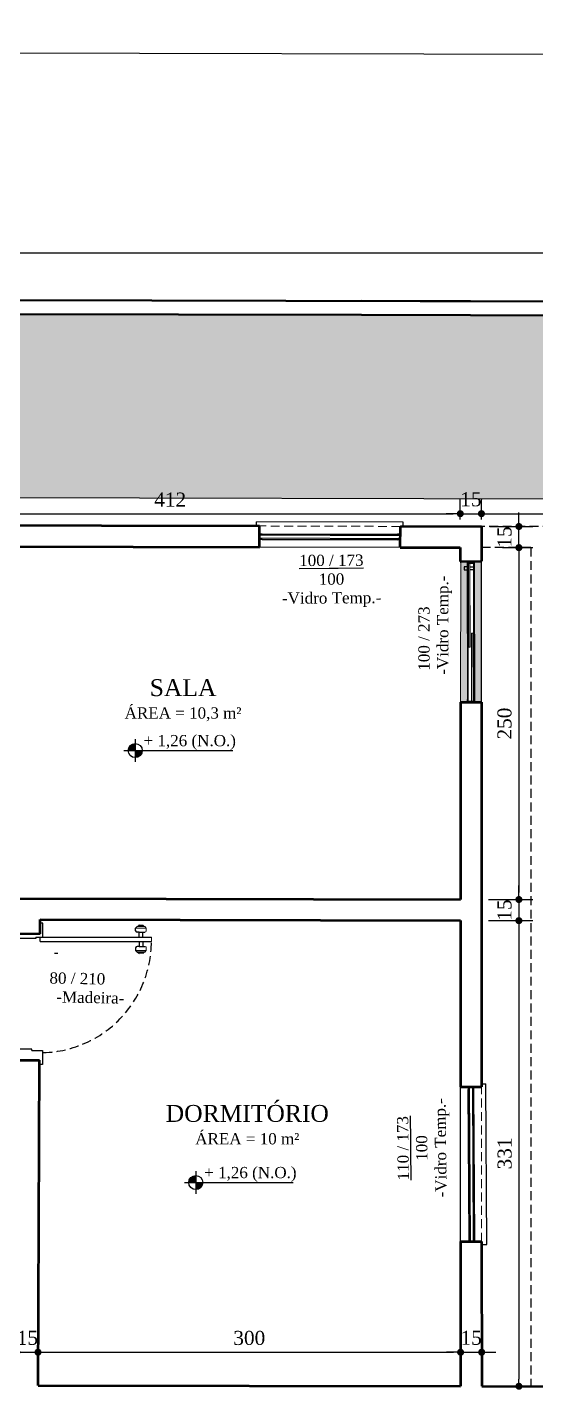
# Model space of a CAD drawing. Header units: millimetres. Extents: x 103208 to 171806, y -164 to 10038.
# Drawn here: x 109181 to 109542, y 6947 to 7915 of the extents above; entities that cross this region are included whole.
import ezdxf

# ---------------------------------------------------------------- set-up
doc = ezdxf.new("R2010")
doc.units = ezdxf.units.MM
doc.linetypes.add('HIDDEN', pattern=[9.525, 6.35, -3.175])
for name, color, linetype in [('ACESSORIOS', 2, 'Continuous'), ('COZINHA', 2, 'Continuous'), ('Hachuria - Moveis', 1, 'Continuous'), ('Piso', 55, 'Continuous'), ('PN010', 1, 'Continuous'), ('PORTAS', 3, 'Continuous'), ('Portas-Cotas', 2, 'Continuous'), ('Portas-Projeção', 55, 'HIDDEN'), ('Projeção Janela - Viga', 1, 'HIDDEN'), ('Texto', 2, 'Continuous')]:
    doc.layers.add(name, color=color, linetype=linetype)
for name, color, linetype, lineweight in [('Hachura', 1, 'Continuous', 9), ('MEDIDAS', 7, 'Continuous', 0), ('Moveis', 1, 'Continuous', 9), ('Parede Baixa', 5, 'Continuous', 50), ('Parede Corte', 4, 'Continuous', 40), ('Pisos Externos', 15, 'Continuous', 9), ('Portas - Janelas', 2, 'Continuous', 20), ('Projeção Janela', 15, 'HIDDEN', 9)]:
    doc.layers.add(name, color=color, linetype=linetype, lineweight=lineweight)
doc.styles.add('Valéria', font='romantic.ttf', dxfattribs={"height": 10})
doc.dimstyles.new('Cota - 50', dxfattribs={"dimtxt": 10, "dimasz": 5, "dimexe": 10, "dimexo": 20, "dimgap": 5, "dimtad": 1, "dimtxsty": 'Valéria', "dimblk": 'DOT', "dimcen": 0, "dimclrd": 12, "dimclre": 12, "dimclrt": 2, "dimazin": 2, "dimtfac": 1, "dimtix": 1, "dimtmove": 0, "dimatfit": 3, "dimldrblk": 'DOT', "dimfxl": 1, "dimarcsym": 0})

# ---------------------------------------------------------------- blocks, each defined once
blk = doc.blocks.new('_Dot')
at = {"color": 0, "linetype": 'ByBlock', "lineweight": -2}
blk.add_line((-0.5, 0), (-1, 0), dxfattribs=at)
at = {"color": 0, "linetype": 'ByBlock', "const_width": 0.5}
blk.add_lwpolyline([(-0.25, 0, 1), (0.25, 0, 1)], format="xyb", close=True, dxfattribs=at)
blk = doc.blocks.new('*D1095')
at = {"layer": 'Defpoints', "color": 0, "transparency": 16777216}
for p in [(109651.2, 7895.66), (107524.8, 7725.11, 9825), (109650.8, 7720.19, 9825)]:
    blk.add_point(p, dxfattribs=at)
at = {"layer": 'MEDIDAS', "color": 12, "lineweight": -2, "transparency": 16777216}
for p, q in [((107524.85, 7745.11), (107525.23, 7910.58)), ((107530.21, 7900.57), (109646.2, 7895.67)), ((109650.84, 7740.19), (109651.23, 7905.66))]:
    blk.add_line(p, q, dxfattribs=at)
at = {"layer": 'MEDIDAS', "color": 12, "lineweight": -2, "transparency": 16777216, "xscale": 5, "yscale": 5, "zscale": 5}
for p, rotation in [((107525.21, 7900.58), 179.8672790573392), ((109651.2, 7895.66), 359.8672790573391)]:
    blk.add_blockref('_Dot', p, dxfattribs=dict(at, rotation=rotation))
at = {"layer": 'MEDIDAS', "color": 2, "transparency": 16777216, "insert": (108588.23, 7908.27), "char_height": 10, "attachment_point": 5, "rotation": 359.86728, "style": 'Valéria'}
blk.add_mtext('2126', dxfattribs=at)
blk = doc.blocks.new('*D1185')
at = {"color": 12, "lineweight": -2, "transparency": 16777216}
for p, q in [((109508.43, 7280.25), (109539.95, 7280.25)), ((109529.95, 7275.25), (109529.95, 6954.54)), ((109508.53, 6949.54), (109539.95, 6949.54))]:
    blk.add_line(p, q, dxfattribs=at)
at = {"layer": 'Defpoints', "color": 0, "transparency": 16777216}
for p in [(109488.43, 7280.25, 9825), (109488.53, 6949.54, 9825), (109529.95, 6949.54)]:
    blk.add_point(p, dxfattribs=at)
at = {"color": 12, "lineweight": -2, "transparency": 16777216, "xscale": 5, "yscale": 5, "zscale": 5}
for p, rotation in [((109529.95, 7280.25), 90), ((109529.95, 6949.54), 270)]:
    blk.add_blockref('_Dot', p, dxfattribs=dict(at, rotation=rotation))
at = {"color": 2, "transparency": 16777216, "insert": (109519.85, 7114.89), "char_height": 10, "attachment_point": 5, "rotation": 90, "style": 'Valéria'}
blk.add_mtext('331', dxfattribs=at)
blk = doc.blocks.new('*D1117')
at = {"color": 12, "lineweight": -2, "transparency": 16777216}
for p, q in [((109529.95, 7565.25), (109529.95, 7570.25)), ((109509.24, 7560.25), (109539.95, 7560.25)), ((109529.95, 7545.23), (109529.95, 7560.25)), ((109518.35, 7545.23), (109539.95, 7545.23)), ((109529.95, 7540.23), (109529.95, 7535.23))]:
    blk.add_line(p, q, dxfattribs=at)
at = {"layer": 'Defpoints', "color": 0, "transparency": 16777216}
for p in [(109489.24, 7560.25, 9825), (109529.95, 7560.25), (109498.35, 7545.23, 9825)]:
    blk.add_point(p, dxfattribs=at)
at = {"color": 12, "lineweight": -2, "transparency": 16777216, "xscale": 5, "yscale": 5, "zscale": 5}
for p, rotation in [((109529.95, 7560.25), 270), ((109529.95, 7545.23), 90)]:
    blk.add_blockref('_Dot', p, dxfattribs=dict(at, rotation=rotation))
at = {"color": 2, "transparency": 16777216, "insert": (109519.76, 7552.74), "char_height": 10, "attachment_point": 5, "rotation": 90, "style": 'Valéria'}
blk.add_mtext('15', dxfattribs=at)
blk = doc.blocks.new('*D1192')
at = {"color": 12, "lineweight": -2, "transparency": 16777216}
for p, q in [((109173.52, 6970.18), (109173.52, 6983.67)), ((109188.52, 6970.15), (109188.52, 6983.67)), ((109168.52, 6973.67), (109163.52, 6973.67)), ((109173.52, 6973.67), (109188.52, 6973.67)), ((109193.52, 6973.67), (109198.52, 6973.67))]:
    blk.add_line(p, q, dxfattribs=at)
at = {"layer": 'Defpoints', "color": 0, "transparency": 16777216}
for p in [(109188.52, 6973.67), (109173.52, 6950.18, 9825), (109188.52, 6950.15, 9825)]:
    blk.add_point(p, dxfattribs=at)
at = {"color": 12, "lineweight": -2, "transparency": 16777216, "xscale": 5, "yscale": 5, "zscale": 5}
blk.add_blockref('_Dot', (109173.52, 6973.67), dxfattribs=at)
at = {"color": 12, "lineweight": -2, "transparency": 16777216, "xscale": 5, "yscale": 5, "zscale": 5, "rotation": 180}
blk.add_blockref('_Dot', (109188.52, 6973.67), dxfattribs=at)
at = {"color": 2, "transparency": 16777216, "insert": (109181.02, 6983.86), "char_height": 10, "attachment_point": 5, "style": 'Valéria'}
blk.add_mtext('15', dxfattribs=at)
blk = doc.blocks.new('*D1193')
at = {"color": 12, "lineweight": -2, "transparency": 16777216}
for p, q in [((109188.52, 6970.15), (109188.52, 6983.67)), ((109488.53, 6969.51), (109488.53, 6983.67)), ((109193.52, 6973.67), (109483.53, 6973.67))]:
    blk.add_line(p, q, dxfattribs=at)
at = {"layer": 'Defpoints', "color": 0, "transparency": 16777216}
for p in [(109488.53, 6973.67), (109188.52, 6950.15, 9825), (109488.53, 6949.51, -364076.28)]:
    blk.add_point(p, dxfattribs=at)
at = {"color": 12, "lineweight": -2, "transparency": 16777216, "xscale": 5, "yscale": 5, "zscale": 5, "rotation": 180}
blk.add_blockref('_Dot', (109188.52, 6973.67), dxfattribs=at)
at = {"color": 12, "lineweight": -2, "transparency": 16777216, "xscale": 5, "yscale": 5, "zscale": 5}
blk.add_blockref('_Dot', (109488.53, 6973.67), dxfattribs=at)
at = {"color": 2, "transparency": 16777216, "insert": (109338.53, 6983.78), "char_height": 10, "attachment_point": 5, "style": 'Valéria'}
blk.add_mtext('300', dxfattribs=at)
blk = doc.blocks.new('*D1194')
at = {"color": 12, "lineweight": -2, "transparency": 16777216}
for p, q in [((109488.53, 6969.51), (109488.53, 6983.69)), ((109503.53, 6969.51), (109503.53, 6983.69)), ((109483.53, 6973.69), (109478.53, 6973.69)), ((109488.53, 6973.69), (109503.53, 6973.69)), ((109508.53, 6973.69), (109513.53, 6973.69))]:
    blk.add_line(p, q, dxfattribs=at)
at = {"layer": 'Defpoints', "color": 0, "transparency": 16777216}
for p in [(109503.53, 6973.69), (109488.53, 6949.51, -364076.28), (109503.53, 6949.51, 9825)]:
    blk.add_point(p, dxfattribs=at)
at = {"color": 12, "lineweight": -2, "transparency": 16777216, "xscale": 5, "yscale": 5, "zscale": 5}
blk.add_blockref('_Dot', (109488.53, 6973.69), dxfattribs=at)
at = {"color": 12, "lineweight": -2, "transparency": 16777216, "xscale": 5, "yscale": 5, "zscale": 5, "rotation": 180}
blk.add_blockref('_Dot', (109503.53, 6973.69), dxfattribs=at)
at = {"color": 2, "transparency": 16777216, "insert": (109496.03, 6983.88), "char_height": 10, "attachment_point": 5, "style": 'Valéria'}
blk.add_mtext('15', dxfattribs=at)
blk = doc.blocks.new('*D1229')
at = {"color": 12, "lineweight": -2, "transparency": 16777216}
for p, q in [((108534.75, 7732.59), (108534.75, 7764.61)), ((109650.54, 7729.9), (109650.54, 7764.61)), ((108539.75, 7754.61), (109645.54, 7754.61))]:
    blk.add_line(p, q, dxfattribs=at)
at = {"layer": 'Defpoints', "color": 0, "transparency": 16777216}
for p in [(109650.54, 7754.61), (108534.75, 7712.59, 9825), (109650.54, 7709.9, 9825)]:
    blk.add_point(p, dxfattribs=at)
at = {"color": 12, "lineweight": -2, "transparency": 16777216, "xscale": 5, "yscale": 5, "zscale": 5, "rotation": 180}
blk.add_blockref('_Dot', (108534.75, 7754.61), dxfattribs=at)
at = {"color": 12, "lineweight": -2, "transparency": 16777216, "xscale": 5, "yscale": 5, "zscale": 5}
blk.add_blockref('_Dot', (109650.54, 7754.61), dxfattribs=at)
at = {"color": 2, "transparency": 16777216, "insert": (109092.65, 7764.78), "char_height": 10, "attachment_point": 5, "style": 'Valéria'}
blk.add_mtext('1109', dxfattribs=at)
blk = doc.blocks.new('*D1124')
at = {"color": 12, "lineweight": -2, "transparency": 16777216}
for p, q in [((109076.37, 7566.26), (109076.37, 7579.34)), ((109488.35, 7565.25), (109488.35, 7579.34)), ((109081.37, 7569.34), (109483.35, 7569.34))]:
    blk.add_line(p, q, dxfattribs=at)
at = {"layer": 'Defpoints', "color": 0, "transparency": 16777216}
for p in [(109488.35, 7569.34), (109076.37, 7546.26, 9825), (109488.35, 7545.25, 9825)]:
    blk.add_point(p, dxfattribs=at)
at = {"color": 12, "lineweight": -2, "transparency": 16777216, "xscale": 5, "yscale": 5, "zscale": 5, "rotation": 180}
blk.add_blockref('_Dot', (109076.37, 7569.34), dxfattribs=at)
at = {"color": 12, "lineweight": -2, "transparency": 16777216, "xscale": 5, "yscale": 5, "zscale": 5}
blk.add_blockref('_Dot', (109488.35, 7569.34), dxfattribs=at)
at = {"color": 2, "transparency": 16777216, "insert": (109282.36, 7579.34), "char_height": 10, "attachment_point": 5, "style": 'Valéria'}
blk.add_mtext('412', dxfattribs=at)
blk = doc.blocks.new('*D1232')
at = {"color": 12, "lineweight": -2, "transparency": 16777216}
for p, q in [((109488.35, 7565.23), (109488.35, 7579.34)), ((109503.35, 7565.23), (109503.35, 7579.34)), ((109483.35, 7569.34), (109478.35, 7569.34)), ((109488.35, 7569.34), (109503.35, 7569.34)), ((109508.35, 7569.34), (109513.35, 7569.34))]:
    blk.add_line(p, q, dxfattribs=at)
at = {"layer": 'Defpoints', "color": 0, "transparency": 16777216}
for p in [(109503.35, 7569.34), (109488.35, 7545.23, -488710.04), (109503.35, 7545.23, -488710.04)]:
    blk.add_point(p, dxfattribs=at)
at = {"color": 12, "lineweight": -2, "transparency": 16777216, "xscale": 5, "yscale": 5, "zscale": 5}
blk.add_blockref('_Dot', (109488.35, 7569.34), dxfattribs=at)
at = {"color": 12, "lineweight": -2, "transparency": 16777216, "xscale": 5, "yscale": 5, "zscale": 5, "rotation": 180}
blk.add_blockref('_Dot', (109503.35, 7569.34), dxfattribs=at)
at = {"color": 2, "transparency": 16777216, "insert": (109495.85, 7579.53), "char_height": 10, "attachment_point": 5, "style": 'Valéria'}
blk.add_mtext('15', dxfattribs=at)
blk = doc.blocks.new('*D1233')
at = {"color": 12, "lineweight": -2, "transparency": 16777216}
for p, q in [((109529.95, 7300.25), (109529.95, 7305.25)), ((109508.42, 7295.25), (109539.95, 7295.25)), ((109529.95, 7295.25), (109529.95, 7280.25)), ((109508.43, 7280.25), (109539.95, 7280.25)), ((109529.95, 7275.25), (109529.95, 7270.25))]:
    blk.add_line(p, q, dxfattribs=at)
at = {"layer": 'Defpoints', "color": 0, "transparency": 16777216}
for p in [(109488.42, 7295.25, 9825), (109488.43, 7280.25, 9825), (109529.95, 7280.25)]:
    blk.add_point(p, dxfattribs=at)
at = {"color": 12, "lineweight": -2, "transparency": 16777216, "xscale": 5, "yscale": 5, "zscale": 5}
for p, rotation in [((109529.95, 7295.25), 270), ((109529.95, 7280.25), 90)]:
    blk.add_blockref('_Dot', p, dxfattribs=dict(at, rotation=rotation))
at = {"color": 2, "transparency": 16777216, "insert": (109519.76, 7287.75), "char_height": 10, "attachment_point": 5, "rotation": 90, "style": 'Valéria'}
blk.add_mtext('15', dxfattribs=at)
blk = doc.blocks.new('*D1234')
at = {"color": 12, "lineweight": -2, "transparency": 16777216}
for p, q in [((109503.35, 7580.22), (109503.35, 7579.34)), ((110003.73, 7580.2), (110003.73, 7579.34)), ((109508.35, 7569.34), (109998.73, 7569.34))]:
    blk.add_line(p, q, dxfattribs=at)
at = {"layer": 'Defpoints', "color": 0, "transparency": 16777216}
for p in [(110003.73, 7569.34), (109503.35, 7560.22, 9825), (110003.73, 7560.2)]:
    blk.add_point(p, dxfattribs=at)
at = {"color": 12, "lineweight": -2, "transparency": 16777216, "xscale": 5, "yscale": 5, "zscale": 5, "rotation": 180}
blk.add_blockref('_Dot', (109503.35, 7569.34), dxfattribs=at)
at = {"color": 12, "lineweight": -2, "transparency": 16777216, "xscale": 5, "yscale": 5, "zscale": 5}
blk.add_blockref('_Dot', (110003.73, 7569.34), dxfattribs=at)
at = {"color": 2, "transparency": 16777216, "insert": (109753.54, 7580.48), "char_height": 10, "attachment_point": 5, "style": 'Valéria'}
blk.add_mtext('500,38', dxfattribs=at)
blk = doc.blocks.new('*D1254')
at = {"color": 12, "lineweight": -2, "transparency": 16777216}
for p, q in [((109523.35, 7545.22), (109539.95, 7545.22)), ((109529.95, 7540.22), (109529.95, 7300.25)), ((109523.35, 7295.25), (109539.95, 7295.25))]:
    blk.add_line(p, q, dxfattribs=at)
at = {"layer": 'Defpoints', "color": 0, "transparency": 16777216}
for p in [(109503.35, 7545.22, -488710.04), (109503.35, 7295.25), (109529.95, 7295.25)]:
    blk.add_point(p, dxfattribs=at)
at = {"color": 12, "lineweight": -2, "transparency": 16777216, "xscale": 5, "yscale": 5, "zscale": 5}
for p, rotation in [((109529.95, 7545.22), 90), ((109529.95, 7295.25), 270)]:
    blk.add_blockref('_Dot', p, dxfattribs=dict(at, rotation=rotation))
at = {"color": 2, "transparency": 16777216, "insert": (109519.76, 7420.23), "char_height": 10, "attachment_point": 5, "rotation": 90, "style": 'Valéria'}
blk.add_mtext('250', dxfattribs=at)

msp = doc.modelspace()

# ---------------------------------------------------------------- hatches: boundary and pattern name
h = msp.add_hatch()
h.set_pattern_fill('GRASS2', color=74, scale=15, pattern_type=2)
h.set_pattern_definition([(360, (-5579.811, 0.3), (15, 15), [2.25, -0.45, 0.6, -0.45, 2.25, -9]), (360, (-5580.561, 0.75), (15, 15), [1.5, -1.125, 2.25, -1.125, 1.5, -7.5]), (360, (-5575.311, 6.75), (15, 15), [1.875, -0.75, 1.875, -10.5]), (360, (-5582.811, 9.75), (15, 15), [0.75, -1.5, 0.75, -12]), (90, (-5581.311, 9.75), (-15, 15), [1.35, -13.65]), (90, (-5576.811, 0.75), (-15, 15), [1.5, -13.5]), (90, (-5573.061, 6.75), (-15, 15), [1.5, -13.5]), (45, (-5574.861, 0.6), (1e-14, 15), [1.5, -19.7132034]), (135, (-5578.761, 0.6), (-15, 1e-14), [1.5, -19.7132034]), (63.434949, (-5575.311, 0.675), (8e-10, 15), [1.5, -32.0410197]), (75.9637565, (-5576.061, 0.75), (5e-10, 15), [1.5, -60.3465844]), (75.9637565, (-5572.311, 6.75), (5e-10, 15), [1.2, -60.6465844]), (75.9637565, (-5581.011, 9.75), (5e-10, 15), [1.05, -60.7965844]), (104.0362435, (-5577.561, 0.75), (-5e-10, 15), [1.5, -60.3465844]), (104.0362435, (-5573.811, 6.75), (-5e-10, 15), [1.2, -60.6465844]), (104.0362435, (-5581.611, 9.75), (-5e-10, 15), [1.05, -60.7965844]), (116.565051, (-5578.311, 0.675), (-6e-09, 15), [1.5, -32.041002])])
h.paths.add_polyline_path([(109974.43176, 7055.28943), (110004.58104, 7055.28943), (110004.58104, 7105.34423), (109974.43176, 7105.34423)])
h.paths.add_polyline_path([(110004.30957, 7255.34398), (109977.3724, 7255.39765), (109977.3724, 7305.34616), (110004.30957, 7305.29249)])
h.paths.add_polyline_path([(109563.39074, 7465.01001), (110004.0425, 7465.01001), (110004.03732, 7405.34374), (109563.38556, 7405.34374)])
h.paths.add_polyline_path([(109563.2591, 7579.80891), (108534.687, 7582.27768), (108534.75308, 7712.59049), (109563.32503, 7710.11433)])
h.paths.add_polyline_path([(109700.86806, 7653.68543), (109700.86806, 7622.27658), (109591.34754, 7622.27658), (109591.34754, 7653.68543)], flags=16)
h.paths.add_polyline_path([(109563.32503, 7710.11433), (109563.34147, 7564.61019), (110003.72877, 7565.4095), (110003.74723, 7589.5626), (109964.74351, 7618.68891), (109935.36092, 7637.22823), (109900.03843, 7656.17906), (109860.45506, 7673.57072), (109819.24036, 7687.79001), (109780.43712, 7697.83994), (109741.34611, 7704.88435), (109705.64837, 7708.722)])
at = {"layer": 'Pisos Externos'}
h = msp.add_hatch(dxfattribs=at)
h.set_pattern_fill('AR-SAND', color=256, scale=0.05, angle=225.08857545)
h.set_pattern_definition([(262.5885755, (116350.759, -56523.2945), (1.78949214, -1.67100301), [0, -1.9304, 0, -2.159, 0, -2.06375]), (232.5885755, (116350.759, -56523.2945), (0.95142842, -4.12219834), [0, -1.0414, 0, -1.7399, 0, -0.66675]), (192.5885755, (116351.8619, -56522.1882), (-2.78716461, -2.80597368), [0, -0.635, 0, -2.286, 0, -2.9845]), (182.5885755, (116351.862, -56522.1882), (-1.90601143, -3.49070464), [0, -0.3175, 0, -1.4986, 0, -1.7145])])
h.paths.add_polyline_path([(109503.06756, 7435.49535), (109503.35294, 7535.4903), (109498.1678, 7535.50093), (109498.17051, 7532.53551), (109498.39844, 7435.48884), (109498.06757, 7435.48361)])
h.paths.add_polyline_path([(109493.47783, 7435.49253), (109493.39775, 7435.77599), (109493.17053, 7532.52377), (109493.16785, 7535.51118), (109488.67935, 7535.52038), (109488.47785, 7435.48079)])
at = {"layer": 'Portas - Janelas'}
h = msp.add_hatch(color=256, dxfattribs=at)
edge = h.paths.add_edge_path()
edge.add_arc((109257.52925, 7401.05821), 5, 90, 180)
edge.add_line((109252.52925, 7401.05821), (109257.52925, 7401.05821))
edge.add_line((109257.52925, 7401.05821), (109257.52925, 7406.05821))
edge = h.paths.add_edge_path()
edge.add_arc((109257.52925, 7401.05821), 5, 270, 360)
edge.add_line((109262.52925, 7401.05821), (109257.52925, 7401.05821))
edge.add_line((109257.52925, 7401.05821), (109257.52925, 7396.05821))
h = msp.add_hatch(color=256, dxfattribs=at)
edge = h.paths.add_edge_path()
edge.add_arc((109300.5696, 7094.22383), 5, 90, 180)
edge.add_line((109295.5696, 7094.22383), (109300.5696, 7094.22383))
edge.add_line((109300.5696, 7094.22383), (109300.5696, 7099.22383))
edge = h.paths.add_edge_path()
edge.add_arc((109300.5696, 7094.22383), 5, 270, 360)
edge.add_line((109305.5696, 7094.22383), (109300.5696, 7094.22383))
edge.add_line((109300.5696, 7094.22383), (109300.5696, 7089.22383))

# ---------------------------------------------------------------- linework, layer by layer
msp.add_line((108534.31943, 7582.27856, 134458.76029), (109563.2591, 7579.80891, 134458.76029))
at = {"layer": 'ACESSORIOS'}
for p, q in [((109343.64988, 7560.5478, 9825), (109343.65384, 7563.54724, 9825)), ((109447.7679, 7563.36048, 9825), (109343.65384, 7563.54724, 9825)), ((109445.76391, 7545.29746, 9825), (109345.8045, 7545.60196, 9825)), ((109192.01756, 7278.48298, 9825), (109190.05331, 7278.48298, 9825)), ((109488.49499, 7052.23786, -488710.04118), (109488.46266, 7162.23786, -488710.04118)), ((109503.46207, 7164.24005, -488710.04118), (109506.43767, 7164.23612, -488710.04118)), ((109507.09949, 7050.20362, -488710.04118), (109506.43767, 7164.23612, -488710.04118))]:
    msp.add_line(p, q, dxfattribs=at)
at = {"layer": 'ACESSORIOS', "color": 2, "linetype": 'Continuous'}
msp.add_line((109192.01756, 7268.48298, 9825), (109192.01756, 7278.48298, 9825), dxfattribs=at)
at = {"layer": 'COZINHA'}
for p, q in [((109447.76385, 7560.2926, 9825), (109447.7679, 7563.36048, 9825)), ((109503.49559, 7050.20838, -488710.04118), (109507.09949, 7050.20362, -488710.04118))]:
    msp.add_line(p, q, dxfattribs=at)
at = {"layer": 'Hachura'}
for p, q in [((109345.76334, 7555.07377, 9825), (109347.68998, 7555.07395, 9825)), ((109345.76334, 7551.07377, 9825), (109347.69035, 7551.07395, 9825)), ((109346.19003, 7554.57381, 9825), (109347.69003, 7554.57395, 9825)), ((109346.1903, 7551.57381, 9825), (109346.19003, 7554.57381, 9825)), ((109346.19007, 7554.07381, 9825), (109445.29528, 7553.71622, 9825)), ((109346.19026, 7552.07381, 9825), (109445.29547, 7551.71622, 9825)), ((109346.1903, 7551.57381, 9825), (109347.6903, 7551.57395, 9825)), ((109493.96276, 7162.24006, -488710.04118), (109493.96295, 7160.22106, -488710.04118)), ((109497.96276, 7162.25384, -488710.04118), (109497.96295, 7160.22143, -488710.04118)), ((109494.46281, 7161.72111, -488710.04118), (109497.46281, 7161.72139, -488710.04118)), ((109494.46281, 7161.72111, -488710.04118), (109494.46295, 7160.22111, -488710.04118)), ((109495.55766, 7052.71842, -488710.04118), (109494.96281, 7161.72116, -488710.04118)), ((109497.55766, 7052.7186, -488710.04118), (109496.95739, 7161.72134, -488710.04118)), ((109497.46281, 7161.72139, -488710.04118), (109497.46295, 7160.22139, -488710.04118))]:
    msp.add_line(p, q, dxfattribs=at)
at = {"layer": 'Hachura', "elevation": -488710.04118}
for points in [[(109494.30674, 7474.52628), (109494.167, 7534.02612)], [(109495.167, 7534.02846), (109495.30674, 7474.52863), (109494.30674, 7474.52628)], [(109496.3974, 7435.92947), (109496.28325, 7484.53095), (109497.28325, 7484.5333), (109497.39739, 7435.93181)]]:
    msp.add_lwpolyline(points, dxfattribs=at)
at = {"layer": 'Hachuria - Moveis'}
for p, q in [((109445.76334, 7554.71626, 9825), (109443.79519, 7554.71608, 9825)), ((109445.29524, 7554.21622, 9825), (109443.79524, 7554.21608, 9825)), ((109445.29551, 7551.21622, 9825), (109443.79551, 7551.21608, 9825)), ((109445.76334, 7550.71626, 9825), (109443.79556, 7550.71608, 9825)), ((109445.29551, 7551.21622, 9825), (109445.29524, 7554.21622, 9825)), ((109493.16358, 7535.48346, -488710.04118), (109493.17059, 7532.49604, -488710.04118)), ((109493.67059, 7532.49721, -488710.04118), (109493.17059, 7532.49604, -488710.04118)), ((109497.66706, 7534.0066, -488710.04118), (109493.66707, 7533.99721, -488710.04118)), ((109493.66707, 7533.99721, -488710.04118), (109493.67059, 7532.49721, -488710.04118)), ((109497.66706, 7534.0066, -488710.04118), (109497.67058, 7532.50661, -488710.04118)), ((109497.67058, 7532.50661, -488710.04118), (109498.17058, 7532.50778, -488710.04118)), ((109498.16361, 7535.47321, -488710.04118), (109498.17058, 7532.50778, -488710.04118)), ((109493.89388, 7437.42359, -488710.04118), (109493.39388, 7437.42242, -488710.04118)), ((109493.39843, 7435.48551, -488710.04118), (109493.39388, 7437.42242, -488710.04118)), ((109493.8974, 7435.92359, -488710.04118), (109493.89388, 7437.42359, -488710.04118)), ((109497.89739, 7435.93299, -488710.04118), (109493.8974, 7435.92359, -488710.04118)), ((109497.89387, 7437.43298, -488710.04118), (109498.39387, 7437.43416, -488710.04118)), ((109497.89739, 7435.93299, -488710.04118), (109497.89387, 7437.43298, -488710.04118)), ((109498.39844, 7435.48884, -488710.04118), (109498.39387, 7437.43416, -488710.04118)), ((109494.5577, 7052.23676, -488710.04118), (109494.55752, 7054.21832, -488710.04118)), ((109495.05766, 7052.71837, -488710.04118), (109495.05752, 7054.21837, -488710.04118)), ((109495.05766, 7052.71837, -488710.04118), (109498.05766, 7052.71865, -488710.04118)), ((109498.05766, 7052.71865, -488710.04118), (109498.05752, 7054.21865, -488710.04118)), ((109498.5577, 7052.25054, -488710.04118), (109498.55752, 7054.21869, -488710.04118))]:
    msp.add_line(p, q, dxfattribs=at)
for centre in [(109257.52925, 7401.05821), (109300.5696, 7094.22383)]:
    msp.add_circle(centre, 5, dxfattribs=at)
at = {"layer": 'Moveis'}
for p, q in [((109347.68998, 7555.07395, 9825), (109347.69003, 7554.57395, 9825)), ((109347.6903, 7551.57395, 9825), (109347.69035, 7551.07395, 9825)), ((109443.79519, 7554.71608, 9825), (109443.79524, 7554.21608, 9825)), ((109443.79551, 7551.21608, 9825), (109443.79556, 7550.71608, 9825)), ((109494.46295, 7160.22111, -488710.04118), (109493.96295, 7160.22106, -488710.04118)), ((109497.96295, 7160.22143, -488710.04118), (109497.46295, 7160.22139, -488710.04118)), ((109495.05752, 7054.21837, -488710.04118), (109494.55752, 7054.21832, -488710.04118)), ((109498.55752, 7054.21869, -488710.04118), (109498.05752, 7054.21865, -488710.04118))]:
    msp.add_line(p, q, dxfattribs=at)
at = {"layer": 'Parede Baixa'}
for p, q in [((109345.8045, 7545.60196, 9825), (109345.80009, 7560.60202, 9825)), ((109445.76304, 7545.29746, 9825), (109445.79996, 7560.3569, 9825)), ((109503.34568, 7560.21585, -488710.04118), (109503.35294, 7535.4903, -488710.04118)), ((109488.35007, 7545.25256, -239442.52059), (109488.35294, 7535.48589, -239442.52059)), ((109488.35008, 7545.22511, -488710.04118), (109488.35294, 7535.48589, -488710.04118)), ((109488.35294, 7535.48589, -364076.28088), (109503.35294, 7535.4903, -488710.04118)), ((109488.38234, 7435.4859, -364076.28088), (109503.38234, 7435.49031, -488710.04118)), ((109488.38234, 7435.4859, -488710.04118), (109488.42357, 7295.22418, -488710.04118)), ((109503.38234, 7435.49031, -488710.04118), (109503.46266, 7162.24227, -488710.04118)), ((109190.01756, 7270.98298, 9825), (109190.06523, 7280.98291, 9825)), ((109488.42797, 7280.25157, -488710.04118), (109488.46266, 7162.23786, -488710.04118)), ((109175.00395, 7271.01376, 9825), (109190.01756, 7270.98298, 9825)), ((109118.19025, 7181.2213, -114808.76029), (109189.62567, 7181.07487, -114808.76029)), ((109188.52498, 6950.15316, -114808.76029), (109189.62567, 7181.07487, -114808.76029)), ((109488.46266, 7162.23786, -488710.04118), (109503.46266, 7162.24227, -488710.04118)), ((109488.49499, 7052.23786, -488710.04118), (109503.49499, 7052.24227, -488710.04118)), ((109488.49499, 7052.23786, -364076.28088), (109488.52518, 6949.51478, -364076.28088)), ((109503.49499, 7052.24227, -488710.04118), (109503.52519, 6949.48403, -488710.04118)), ((109188.52498, 6950.15316, 9825), (109488.52518, 6949.53821, 9825)), ((109503.52519, 6949.50747, 9825), (109618.93525, 6949.2709, 9825))]:
    msp.add_line(p, q, dxfattribs=at)
at = {"layer": 'Parede Baixa', "elevation": 9825}
for points in [[(108897.02407, 7561.70204), (109345.80009, 7560.60202)], [(109445.79996, 7560.3569), (109503.34568, 7560.21585)], [(109076.36503, 7546.2624), (109345.8045, 7545.60196)], [(109445.76319, 7545.35695), (109488.35007, 7545.25256)], [(109175.13673, 7296.01954), (109488.42356, 7295.25163)], [(109190.06523, 7280.98291), (109488.42797, 7280.25157)]]:
    msp.add_lwpolyline(points, dxfattribs=at)
at = {"layer": 'Parede Corte'}
msp.add_line((108534.74544, 7712.59051, 9825), (109418.30151, 7710.46981, 9825), dxfattribs=at)
at = {"layer": 'Parede Corte', "elevation": 9825}
msp.add_lwpolyline([(108125.77488, 7723.63802), (109650.40117, 7719.90092)], dxfattribs=at)
for points in [[(109418.29857, 7720.46984), (109650.40117, 7719.90092, -0.183582587), (110013.74585, 7594.26635)], [(109418.30151, 7710.46981), (109650.54078, 7709.90055, -0.181396824), (110003.74723, 7589.56269)]]:
    msp.add_lwpolyline(points, format="xyb", dxfattribs=at)
at = {"layer": 'Piso'}
for p, q in [((109347.68998, 7555.07395, 9825), (109443.79519, 7554.71608, 9825)), ((109347.69003, 7554.57395, 9825), (109443.79524, 7554.21608, 9825)), ((109347.6903, 7551.57395, 9825), (109443.79551, 7551.21608, 9825)), ((109347.69035, 7551.07395, 9825), (109443.79556, 7550.71608, 9825)), ((109493.17053, 7532.52377, -488710.04118), (109493.39843, 7435.48737, -488710.04118)), ((109493.8974, 7435.92359, -488710.04118), (109493.67053, 7532.52495, -488710.04118)), ((109497.67052, 7532.53434, -488710.04118), (109497.89739, 7435.93299, -488710.04118)), ((109498.17051, 7532.53551, -488710.04118), (109498.39844, 7435.48884, -488710.04118)), ((109494.55752, 7054.21832, -488710.04118), (109493.96295, 7160.22106, -488710.04118)), ((109495.05752, 7054.21837, -488710.04118), (109494.46295, 7160.22111, -488710.04118)), ((109498.05752, 7054.21865, -488710.04118), (109497.46295, 7160.22139, -488710.04118)), ((109498.55752, 7054.21869, -488710.04118), (109497.96295, 7160.22143, -488710.04118))]:
    msp.add_line(p, q, dxfattribs=at)
at = {"layer": 'PN010'}
for p, q in [((109494.17301, 7531.46625, -488710.04118), (109491.17302, 7531.46384, -488710.04118)), ((109491.17302, 7531.46384, -488710.04118), (109491.17462, 7529.46384, -488710.04118)), ((109495.17302, 7531.46705, -488710.04118), (109498.17301, 7531.46946, -488710.04118)), ((109498.17301, 7531.46946, -488710.04118), (109498.17462, 7529.46946, -488710.04118)), ((109503.38234, 7435.49031, -488710.04118), (109503.35294, 7535.4903, -488710.04118)), ((109491.17462, 7529.46384, -488710.04118), (109494.1777, 7529.47089, -488710.04118)), ((109498.17462, 7529.46946, -488710.04118), (109495.17772, 7529.46242, -488710.04118)), ((109257.52925, 7409.05821), (109257.52925, 7393.05821)), ((109249.52925, 7401.05821), (109326.759, 7401.05821)), ((109292.5696, 7094.22383), (109369.79935, 7094.22383)), ((109300.5696, 7102.22383), (109300.5696, 7086.22383))]:
    msp.add_line(p, q, dxfattribs=at)
at = {"layer": 'PORTAS', "color": 2, "linetype": 'Continuous'}
for p, q in [((109187.01756, 7268.48298, 9825), (109187.01756, 7267.48298, 9825)), ((109187.01756, 7268.48298, 9825), (109192.01756, 7268.48298, 9825)), ((109190.01756, 7265.48298, 9825), (109190.01756, 7268.48298, 9825)), ((109190.01756, 7268.48298, 9825), (109269.01756, 7268.48298, 9825)), ((109257.8359, 7274.98298, 9825), (109258.98235, 7276.12943, 9825)), ((109257.8359, 7272.98298, 9825), (109257.8359, 7274.98298, 9825)), ((109257.90379, 7275.05087, 9825), (109257.97168, 7274.98298, 9825)), ((109260.3359, 7271.98298, 9825), (109258.8359, 7271.98298, 9825)), ((109258.98235, 7276.12943, 9825), (109259.8359, 7276.48298, 9825)), ((109259.8359, 7276.48298, 9825), (109263.3359, 7276.48298, 9825)), ((109260.3359, 7276.98298, 9825), (109262.8359, 7276.98298, 9825)), ((109260.3359, 7271.98298, 9825), (109262.8359, 7271.98298, 9825)), ((109260.3359, 7268.48298, 9825), (109260.3359, 7271.98298, 9825)), ((109262.8359, 7271.98298, 9825), (109264.3359, 7271.98298, 9825)), ((109262.8359, 7268.48298, 9825), (109262.8359, 7271.98298, 9825)), ((109187.01756, 7267.48298, 9825), (109173.01756, 7267.48298, 9825)), ((109190.01756, 7265.48298, 9825), (109269.01756, 7265.48298, 9825)), ((109257.8359, 7260.98298, 9825), (109257.8359, 7258.98298, 9825)), ((109257.8359, 7258.98298, 9825), (109258.98235, 7257.83654, 9825)), ((109257.8359, 7258.98298, 9825), (109265.3359, 7258.98298, 9825)), ((109260.3359, 7261.98298, 9825), (109258.8359, 7261.98298, 9825)), ((109260.3359, 7265.48298, 9825), (109260.3359, 7261.98298, 9825)), ((109260.3359, 7261.98298, 9825), (109262.8359, 7261.98298, 9825)), ((109262.8359, 7265.48298, 9825), (109262.8359, 7261.98298, 9825)), ((109262.8359, 7261.98298, 9825), (109264.3359, 7261.98298, 9825)), ((109200.11887, 7257.11089, 134458.76029), (109202.61887, 7257.11089, 134458.76029)), ((109258.98235, 7257.83654, 9825), (109259.8359, 7257.48298, 9825)), ((109259.8359, 7257.48298, 9825), (109263.3359, 7257.48298, 9825)), ((109184.23654, 7189.02197, 9825), (109172.20335, 7189.02197, 9825)), ((109184.23654, 7188.0204, 9825), (109184.23654, 7189.02197, 9825)), ((109184.23654, 7188.0204, 9825), (109191.65213, 7188.0204, 9825)), ((109191.65213, 7188.0204, 9825), (109191.65213, 7178.0204, 9825)), ((109191.65213, 7178.0204, 9825), (109189.61111, 7178.0204, 9825))]:
    msp.add_line(p, q, dxfattribs=at)
for centre, radius, start, end in [((109258.8359, 7272.98298, 9825), 1, 180, 270), ((109260.3359, 7276.48298, 9825), 0.5, 90, 180), ((109262.8359, 7276.48298, 9825), 0.5, 0, 90), ((109258.8359, 7260.98298, 9825), 1, 90, 180), ((109260.3359, 7257.48298, 9825), 0.5, 180, 270), ((109262.8359, 7257.48298, 9825), 0.5, 270, 0)]:
    msp.add_arc(centre, radius, start, end, dxfattribs=at)
at = {"layer": 'Portas - Janelas'}
for p, q in [((109488.47429, 7435.48592, -488710.04118), (109488.67935, 7535.52038, -488710.04118)), ((109264.18946, 7276.12943, 9825), (109264.3359, 7275.98298, 9825)), ((109264.3359, 7275.98298, 9825), (109265.3359, 7274.98298, 9825)), ((109265.3359, 7274.98298, 9825), (109265.3359, 7272.90292, 9825)), ((109269.01756, 7265.48298, 9825), (109269.01756, 7268.48298, 9825)), ((109264.3359, 7257.98298, 9825), (109265.3359, 7258.98298, 9825)), ((109265.3359, 7258.98298, 9825), (109265.3359, 7261.11258, 9825)), ((109264.18946, 7257.83654, 9825), (109264.3359, 7257.98298, 9825))]:
    msp.add_line(p, q, dxfattribs=at)
at = {"layer": 'Portas - Janelas', "color": 2, "linetype": 'Continuous'}
for p, q in [((109257.8359, 7274.98298, 9825), (109265.3359, 7274.98298, 9825)), ((109258.8359, 7275.98298, 9825), (109264.3359, 7275.98298, 9825)), ((109264.18946, 7276.12943, 9825), (109263.3359, 7276.48298, 9825)), ((109258.8359, 7257.98298, 9825), (109264.3359, 7257.98298, 9825)), ((109264.18946, 7257.83654, 9825), (109263.3359, 7257.48298, 9825))]:
    msp.add_line(p, q, dxfattribs=at)
at = {"layer": 'Portas - Janelas'}
for centre, radius, start, end in [((109264.3516, 7272.9694, 9825), 0.98654, 269.08815212, 356.13605368), ((109264.4199, 7261.06984, 9825), 0.917, 2.6710001, 95.25582604)]:
    msp.add_arc(centre, radius, start, end, dxfattribs=at)
at = {"layer": 'Portas-Projeção'}
msp.add_arc((109190.01756, 7265.48298, 9825), 79, 271.75221557, 0, dxfattribs=at)
at = {"layer": 'Projeção Janela'}
for p, q in [((109445.79981, 7560.29742, 9825), (109345.80009, 7560.60202, 9825)), ((109503.49499, 7052.24227, -488710.04118), (109503.46266, 7162.24227, -488710.04118))]:
    msp.add_line(p, q, dxfattribs=at)
at = {"layer": 'Projeção Janela - Viga'}
for p, q in [((109553.34567, 7560.23055, -488710.04118), (109503.34568, 7560.21585, -488710.04118)), ((109538.35008, 7545.22614, -488710.04118), (109503.35008, 7545.21585, -488710.04118)), ((109538.35008, 7545.22614, -488710.04118), (109538.52521, 6949.43572, -488710.04118))]:
    msp.add_line(p, q, dxfattribs=at)

# ---------------------------------------------------------------- texts
at = {"layer": 'Portas-Cotas', "char_height": 8, "attachment_point": 1, "style": 'Valéria'}
for s, insert, rotation in [('\\pxqc;{\\L100 / 173\\P}100\\P-Vidro Temp.-', (109321.78743, 7539.78505), 0.33563442), ('\\pxqc;{\\L110 / 173\\P}100\\P-Vidro Temp.-', (109444.52826, 7043.55795, -249267.52059), 90.69731167)]:
    msp.add_mtext_dynamic_manual_height_columns(s, width=150, gutter_width=50, heights=[0], dxfattribs=dict(at, insert=insert, rotation=rotation))
at = {"layer": 'Portas-Cotas', "char_height": 8, "attachment_point": 5, "style": 'Valéria'}
for s, insert, rotation in [('\\pxi-2.3669;100 / 273\\P\\pi0;-Vidro Temp.-', (109470.49107, 7490.12084, -9825), 90.07942824), ('\\pxi-2.3669;80 / 210\\P\\pi0;-Madeira-', (109225.82424, 7232.31039), 358.92549901)]:
    msp.add_mtext(s, dxfattribs=dict(at, insert=insert, rotation=rotation))
at = {"layer": 'Portas-Cotas', "char_height": 12, "attachment_point": 2, "style": 'Valéria'}
for s, insert in [('SALA\\P{\\H0.6667x;ÁREA = 10,3 m²}', (109291.50839, 7451.76743)), ('DORMITÓRIO\\P{\\H0.6667x;ÁREA = 10 m²}', (109337.11744, 7149.32987, -9825))]:
    msp.add_mtext(s, dxfattribs=dict(at, insert=insert))
at = {"layer": 'Texto', "char_height": 8, "attachment_point": 1, "style": 'Valéria'}
for insert in [(109263.49273, 7412.16472), (109306.53308, 7105.33034)]:
    msp.add_mtext('+ 1,26 (N.O.)', dxfattribs=dict(at, insert=insert))

# ---------------------------------------------------------------- dimensions: what is measured, and where the dimension line sits
for base, p1, p2, text, picture, middle in [((109650.54078, 7754.60797), (108534.75308, 7712.59049, 9825), (109650.54078, 7709.90055, 9825), '1109', '*D1229', (109092.64693, 7764.77809)), ((109488.35007, 7569.33822), (109076.36503, 7546.2624, 9825), (109488.35007, 7545.25256, 9825), '412', '*D1124', (109282.35755, 7579.33822))]:
    dim = msp.add_linear_dim(base=base, p1=p1, p2=p2, text=text, dimstyle='Cota - 50')
    dim.commit()
    dim.dimension.update_dxf_attribs({"geometry": picture, "text_midpoint": middle})
for base, p1, p2, picture, middle in [((109503.35008, 7569.33822), (109488.35008, 7545.22511, -488710.04118), (109503.35008, 7545.22952, -488710.04118), '*D1232', (109495.85008, 7579.53052)), ((110003.72546, 7569.33822), (109503.34568, 7560.21585, 9825), (110003.72546, 7560.20217), '*D1234', (109753.53557, 7580.48467))]:
    dim = msp.add_linear_dim(base=base, p1=p1, p2=p2, dimstyle='Cota - 50')
    dim.commit()
    dim.dimension.update_dxf_attribs({"geometry": picture, "text_midpoint": middle})
for base, p1, p2, text, picture, middle in [((109529.95165, 7560.25043), (109498.35008, 7545.22805, 9825), (109489.23701, 7560.25043, 9825), '15', '*D1117', (109519.75934, 7552.73924)), ((109529.95165, 7295.25163), (109503.35008, 7545.21585, -488710.04118), (109503.35008, 7295.25163), '250', '*D1254', (109519.75934, 7420.23374)), ((109529.95165, 6949.53821), (109488.42797, 7280.25157, 9825), (109488.52518, 6949.53821, 9825), '331', '*D1185', (109519.8481, 7114.89489))]:
    dim = msp.add_linear_dim(base=base, p1=p1, p2=p2, angle=90, text=text, dimstyle='Cota - 50')
    dim.commit()
    dim.dimension.update_dxf_attribs({"geometry": picture, "text_midpoint": middle})
dim = msp.add_linear_dim(base=(109529.95165, 7280.25157), p1=(109488.42356, 7295.25163, 9825), p2=(109488.42797, 7280.25157, 9825), angle=90, dimstyle='Cota - 50')
dim.commit()
dim.dimension.update_dxf_attribs({"geometry": '*D1233', "text_midpoint": (109519.75934, 7287.7516)})
for base, p1, p2, picture, middle in [((109188.52498, 6973.66926), (109173.52496, 6950.18391, 9825), (109188.52498, 6950.15316, 9825), '*D1192', (109181.02497, 6983.86156)), ((109488.52518, 6973.66926), (109188.52498, 6950.15316, 9825), (109488.52518, 6949.51478, -364076.28088), '*D1193', (109338.52508, 6983.7802)), ((109503.52519, 6973.68975), (109488.52518, 6949.51478, -364076.28088), (109503.52519, 6949.50747, 9825), '*D1194', (109496.02518, 6983.88206))]:
    dim = msp.add_linear_dim(base=base, p1=p1, p2=p2, dimstyle='Cota - 50', override={"dimtmove": 1})
    dim.commit()
    dim.dimension.update_dxf_attribs({"geometry": picture, "text_midpoint": middle})
at = {"layer": 'MEDIDAS'}
dim = msp.add_aligned_dim(p1=(107524.80129, 7725.11111, 9825), p2=(109650.79558, 7720.18641, 9825), distance=175.47102, dimstyle='Cota - 50', dxfattribs=at)
dim.commit()
dim.dimension.update_dxf_attribs({"geometry": '*D1095', "text_midpoint": (108588.2284, 7908.26721)})

doc.saveas('drawing.dxf')
